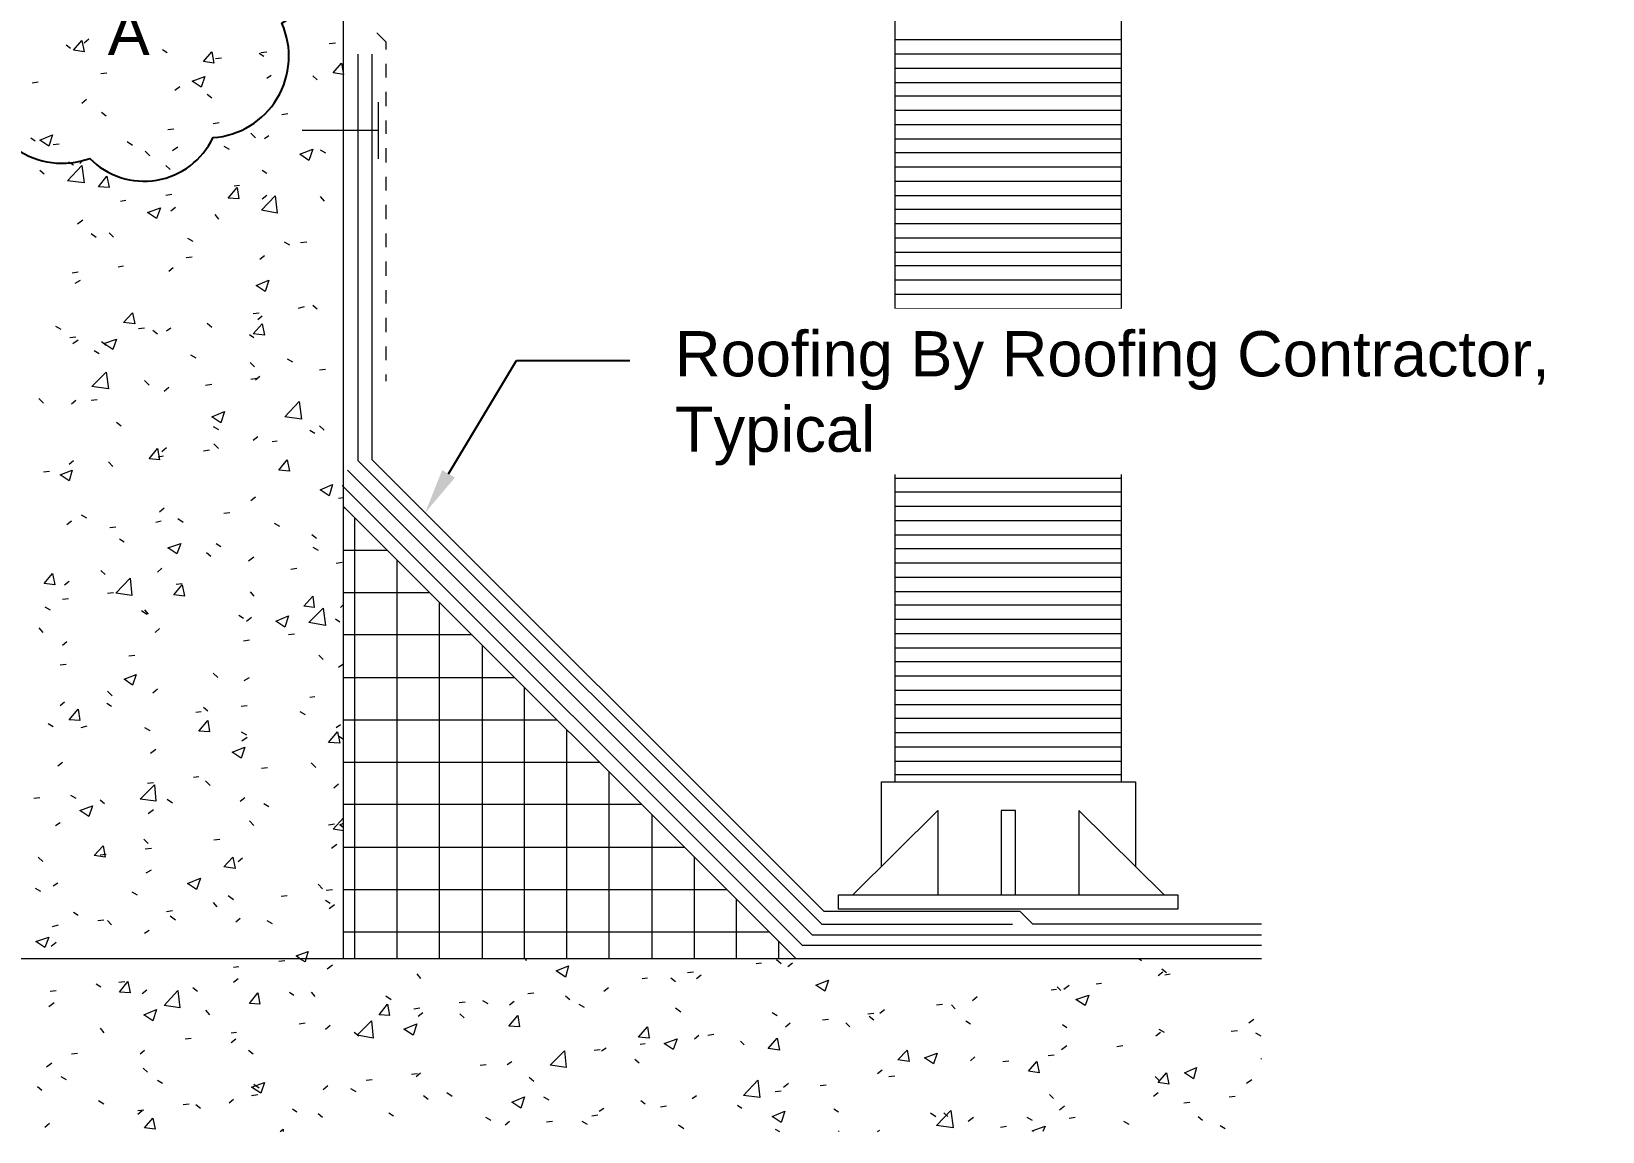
# Model space of a CAD drawing. Header units: inches. Extents: x -257 to 21868, y -296 to 108.
# Drawn here: x 13.31 to 27.2, y 9.88 to 19.6 of the extents above; entities that cross this region are included whole.
import ezdxf
from ezdxf import colors
from ezdxf.entities.mleader import LeaderData, LeaderLine
from ezdxf.enums import TextEntityAlignment as Align
from ezdxf.math import Vec2, Vec3

# ---------------------------------------------------------------- set-up
doc = ezdxf.new("R2010")
doc.units = ezdxf.units.IN
doc.header["$MEASUREMENT"] = 0
doc.layers.add('NSE-By_Others', color=8, linetype='Continuous', lineweight=0)
doc.layers.add('NSE-Call-Outs', color=171, linetype='Continuous', lineweight=13)
doc.styles.add('004 - NSSM - Standard', font='arial.ttf', dxfattribs={"height": 0.4})

# ---------------------------------------------------------------- blocks, each defined once
blk = doc.blocks.new('Section')
for p, q in [((0, 1.358), (0, -1.358)), ((1, 1.358), (0, 1.358)), ((1, -1.358), (0, -1.358))]:
    blk.add_line(p, q)
for points in [[(1, 1.358), (0.75, 1.441), (0.75, 1.274)], [(1, -1.358), (0.75, -1.441), (0.75, -1.274)]]:
    blk.add_solid(points)
at = {"style": '004 - NSSM - Standard'}
for p in [(0.5, 1.858), (0.5, -1.858)]:
    blk.add_text('A', height=0.4, dxfattribs=at).set_placement(p, align=Align.MIDDLE_CENTER)

msp = doc.modelspace()

# ---------------------------------------------------------------- linework, layer by layer
msp.add_lwpolyline([(12.87222, 19.14556, 0.52056705), (13.8277, 18.4798, 0.52056705), (13.8277, 18.4798, 0.52056705), (14.91833, 18.66312, 0.52056705), (14.91833, 18.66312, 0.52056705), (15.52635, 19.67626, 0.52056705), (15.52635, 19.67626, 0.52056705), (15.63252, 20.87272, 0.52056705), (15.63252, 20.87272, 0.52056705), (15.57463, 21.9727, 0.52056705), (15.57463, 21.9727, 0.52056705), (15.41054, 23.10162, 0.52056705), (15.41054, 23.10162, 0.52056705), (14.72528, 23.98933, 0.52056705), (14.72528, 23.98933, 0.52056705), (13.61537, 23.89283, 0.52056705), (13.61537, 23.89283, 0.52056705), (12.37037, 23.56477, 0.52056705)], format="xyb")
at = {"layer": 'NSE-By_Others'}
for points in [[(16.0728, 11.40246), (16.0728, 20.77579), (7.0728, 20.77579), (7.0728, 24.27579)], [(20.94613, 22.14912), (20.94613, 12.96912)], [(22.94613, 22.14912), (22.94613, 12.96912)], [(16.36613, 19.58912), (16.44613, 19.50912), (16.44613, 19.44246)], [(13.61947, 19.48246), (13.65947, 19.45579)], [(13.77947, 19.50246), (13.81947, 19.53579)], [(15.94613, 19.49579), (15.99947, 19.50246)], [(22.94613, 19.52912), (20.94613, 19.52912)], [(14.4728, 19.44246), (14.5128, 19.41579)], [(14.93947, 19.36246), (14.9928, 19.36912)], [(15.32613, 19.40912), (15.36613, 19.38246)], [(15.33947, 19.41579), (15.3928, 19.42246)], [(16.19947, 19.40246), (16.19947, 15.80912), (20.29947, 11.70912), (21.98613, 11.70912)], [(24.18613, 11.70912), (22.16613, 11.70912), (22.0528, 11.82246), (20.31947, 11.82246), (16.32613, 15.81579), (16.32613, 19.40246)], [(16.44613, 19.31579), (16.44613, 19.19579)], [(22.94613, 19.40246), (20.94613, 19.40246)], [(13.92613, 19.22912), (13.97947, 19.23579)], [(15.3928, 19.18912), (15.4328, 19.21579)], [(15.79947, 19.20912), (15.83947, 19.17579)], [(22.94613, 19.27579), (20.94613, 19.27579)], [(13.31947, 19.14912), (13.3728, 19.15579)], [(14.57947, 19.08246), (14.62613, 19.11579)], [(14.86613, 19.04912), (14.90613, 19.01579)], [(16.44613, 19.06912), (16.44613, 18.94246)], [(22.94613, 19.14912), (20.94613, 19.14912)], [(22.94613, 19.02912), (20.94613, 19.02912)], [(13.75947, 18.96912), (13.79947, 19.00246)], [(13.9328, 18.88912), (13.9728, 18.85579)], [(16.37947, 18.47579), (16.37947, 18.97579)], [(22.94613, 18.90246), (20.94613, 18.90246)], [(14.91947, 18.78912), (14.9728, 18.79579)], [(15.52613, 18.86912), (15.57947, 18.87579)], [(16.44613, 18.81579), (16.44613, 18.69579)], [(22.94613, 18.77579), (20.94613, 18.77579)], [(13.30613, 18.66246), (13.34613, 18.63579)], [(14.15947, 18.62912), (14.20613, 18.59579)], [(14.51947, 18.73579), (14.5728, 18.74246)], [(15.2528, 18.70246), (15.2928, 18.66246)], [(15.3728, 18.65579), (15.4128, 18.68246)], [(15.70613, 18.72912), (16.37947, 18.72912)], [(22.94613, 18.64912), (20.94613, 18.64912)], [(13.50613, 18.60246), (13.55947, 18.60912)], [(14.31947, 18.54246), (14.35947, 18.50246)], [(14.55947, 18.54912), (14.60613, 18.58246)], [(15.0128, 18.58912), (15.05947, 18.56246)], [(15.86613, 18.55579), (15.9128, 18.52912)], [(16.44613, 18.56912), (16.44613, 18.44246)], [(22.94613, 18.52912), (20.94613, 18.52912)], [(13.38613, 18.37579), (13.42613, 18.34246)], [(13.63947, 18.44912), (13.68613, 18.42246)], [(13.73947, 18.43579), (13.77947, 18.46912)], [(14.49947, 18.41579), (14.53947, 18.38246)], [(15.3528, 18.37579), (15.3928, 18.34912)], [(22.94613, 18.40246), (20.94613, 18.40246)], [(15.10613, 18.23579), (15.1528, 18.24246)], [(16.44613, 18.31579), (16.44613, 18.19579)], [(22.94613, 18.27579), (20.94613, 18.27579)], [(14.09947, 18.10246), (14.14613, 18.10912)], [(14.49947, 18.15579), (14.5528, 18.16246)], [(15.3528, 18.12246), (15.3928, 18.15579)], [(15.86613, 18.14246), (15.89947, 18.10246)], [(16.44613, 18.06912), (16.44613, 17.94246)], [(22.94613, 18.14912), (20.94613, 18.14912)], [(13.71947, 17.90246), (13.76613, 17.93579)], [(14.54613, 18.01579), (14.58613, 18.04912)], [(14.9328, 17.98246), (14.96613, 17.94246)], [(22.94613, 18.02912), (20.94613, 18.02912)], [(13.83947, 17.81579), (13.88613, 17.78246)], [(13.99947, 17.82246), (14.03947, 17.78246)], [(16.44613, 17.81579), (16.44613, 17.69579)], [(22.94613, 17.90246), (20.94613, 17.90246)], [(14.6928, 17.77579), (14.73947, 17.74912)], [(15.54613, 17.74246), (15.5928, 17.71579)], [(15.6928, 17.73579), (15.74613, 17.74246)], [(22.94613, 17.77579), (20.94613, 17.77579)], [(22.94613, 17.64912), (20.94613, 17.64912)], [(14.07947, 17.52246), (14.12613, 17.52912)], [(14.52613, 17.48246), (14.56613, 17.51579)], [(14.67947, 17.60246), (14.7328, 17.60912)], [(15.3328, 17.58912), (15.3728, 17.62246)], [(16.44613, 17.56912), (16.44613, 17.44246)], [(22.94613, 17.52912), (20.94613, 17.52912)], [(13.6728, 17.46912), (13.72613, 17.47579)], [(13.69947, 17.37579), (13.74613, 17.40246)], [(22.94613, 17.40246), (20.94613, 17.40246)], [(16.44613, 17.31579), (16.44613, 17.19579)], [(22.94613, 17.27579), (20.94613, 17.27579)], [(15.2728, 17.10912), (15.32613, 17.11579)], [(15.3128, 17.05579), (15.3528, 17.08912)], [(15.6728, 17.15579), (15.72613, 17.16912)], [(15.79947, 17.18246), (15.83947, 17.14912)], [(22.94613, 17.14912), (20.94613, 17.14912)], [(13.52613, 16.99579), (13.5728, 16.96912)], [(14.25947, 16.97579), (14.3128, 16.98246)], [(14.38613, 16.96246), (14.42613, 16.92912)], [(14.50613, 16.95579), (14.54613, 16.98246)], [(14.86613, 17.02246), (14.90613, 16.98912)], [(16.44613, 17.06912), (16.44613, 16.94246)], [(22.94613, 17.02912), (20.94613, 17.02912)], [(13.6528, 16.89579), (13.70613, 16.90246)], [(13.67947, 16.84246), (13.72613, 16.87579)], [(13.9328, 16.86246), (13.9728, 16.82912)], [(15.23947, 16.92246), (15.27947, 16.89579)], [(16.44613, 16.81579), (16.44613, 16.69579)], [(22.94613, 16.90246), (20.94613, 16.90246)], [(13.86613, 16.78246), (13.9128, 16.75579)], [(14.71947, 16.74246), (14.76613, 16.71579)], [(15.24613, 16.67579), (15.28613, 16.63579)], [(15.5728, 16.70912), (15.61947, 16.68246)], [(22.94613, 16.77579), (20.94613, 16.77579)], [(15.2528, 16.52912), (15.30613, 16.53579)], [(15.2928, 16.52246), (15.3328, 16.55579)], [(15.85947, 16.60912), (15.9128, 16.61579)], [(16.44613, 16.56912), (16.44613, 16.50912)], [(22.94613, 16.64912), (20.94613, 16.64912)], [(22.94613, 16.52912), (20.94613, 16.52912)], [(14.3128, 16.51579), (14.3528, 16.47579)], [(14.48613, 16.42246), (14.52613, 16.45579)], [(14.8528, 16.47579), (14.90613, 16.48246)], [(22.94613, 16.40246), (20.94613, 16.40246)], [(13.37947, 16.35579), (13.41947, 16.31579)], [(13.66613, 16.30912), (13.70613, 16.34246)], [(13.83947, 16.34246), (13.8928, 16.34912)], [(22.94613, 16.27579), (20.94613, 16.27579)], [(14.06613, 16.14912), (14.10613, 16.11579)], [(15.85947, 16.11579), (15.89947, 16.07579)], [(22.94613, 16.14912), (20.94613, 16.14912)], [(14.91947, 16.10912), (14.96613, 16.08246)], [(15.2728, 15.98912), (15.3128, 16.02246)], [(15.43947, 15.97579), (15.48613, 15.98246)], [(15.7728, 16.07579), (15.81947, 16.04912)], [(22.94613, 16.02912), (20.94613, 16.02912)], [(14.4328, 15.84246), (14.47947, 15.84912)], [(14.46613, 15.88912), (14.50613, 15.92246)], [(14.8328, 15.89579), (14.88613, 15.90246)], [(14.92613, 15.95579), (14.96613, 15.91579)], [(22.94613, 15.90246), (20.94613, 15.90246)], [(13.41947, 15.70912), (13.4728, 15.71579)], [(13.64613, 15.77579), (13.68613, 15.80912)], [(13.9928, 15.79579), (14.0328, 15.75579)], [(16.10613, 15.72246), (20.2128, 11.61579), (24.18613, 11.61579)], [(22.94613, 15.77579), (20.94613, 15.77579)], [(16.05947, 15.58912), (20.12613, 11.52246), (24.18613, 11.52246)], [(22.94613, 15.64912), (20.94613, 15.64912)], [(15.2528, 15.45579), (15.2928, 15.48912)], [(16.02613, 15.47579), (16.0728, 15.48246)], [(22.94613, 15.52912), (20.94613, 15.52912)], [(13.7528, 15.32912), (13.79947, 15.30246)], [(14.44613, 15.35579), (14.48613, 15.38912)], [(14.60613, 15.29579), (14.6528, 15.26246)], [(15.0128, 15.34246), (15.06613, 15.34912)], [(16.0728, 15.40246), (20.0728, 11.40246)], [(16.0728, 15.38912), (16.08613, 15.38912)], [(16.1728, 11.40246), (16.1728, 15.30246)], [(22.94613, 15.40246), (20.94613, 15.40246)], [(13.62613, 15.24246), (13.66613, 15.27579)], [(14.00613, 15.21579), (14.05947, 15.22246)], [(14.4128, 15.26246), (14.45947, 15.27579)], [(15.45947, 15.25579), (15.50613, 15.22912)], [(15.7928, 15.15579), (15.8328, 15.12246)], [(22.94613, 15.27579), (20.94613, 15.27579)], [(22.94613, 15.14912), (20.94613, 15.14912)], [(14.0928, 15.11579), (14.1328, 15.08912)], [(14.94613, 15.07579), (14.98613, 15.04912)], [(15.79947, 15.04246), (15.84613, 15.01579)], [(16.06613, 15.04246), (16.0728, 15.04912)], [(16.0728, 15.01579), (16.45947, 15.01579)], [(22.94613, 15.02912), (20.94613, 15.02912)], [(14.85947, 14.99579), (14.89947, 14.96246)], [(15.2328, 14.92246), (15.27947, 14.95579)], [(16.00613, 14.90246), (16.05947, 14.90912)], [(16.54613, 11.40246), (16.54613, 14.92912)], [(22.94613, 14.90246), (20.94613, 14.90246)], [(13.60613, 14.70912), (13.64613, 14.74246)], [(13.92613, 14.83579), (13.96613, 14.80246)], [(14.42613, 14.82246), (14.46613, 14.85579)], [(14.5928, 14.71579), (14.64613, 14.72246)], [(15.60613, 14.84912), (15.65947, 14.85579)], [(22.94613, 14.77579), (20.94613, 14.77579)], [(13.58613, 14.58246), (13.63947, 14.58912)], [(13.98613, 14.63579), (14.03947, 14.64246)], [(15.24613, 14.64912), (15.27947, 14.60912)], [(16.0728, 14.64246), (16.8328, 14.64246)], [(22.94613, 14.64912), (20.94613, 14.64912)], [(13.4328, 14.51579), (13.47947, 14.48912)], [(14.28613, 14.48246), (14.3328, 14.44912)], [(14.3128, 14.48912), (14.34613, 14.44912)], [(16.04613, 14.50912), (16.0728, 14.53579)], [(16.91947, 11.40246), (16.91947, 14.55579)], [(22.94613, 14.52912), (20.94613, 14.52912)], [(13.37947, 14.32912), (13.4128, 14.28912)], [(14.40613, 14.28912), (14.44613, 14.32246)], [(15.14613, 14.44246), (15.18613, 14.41579)], [(15.2128, 14.38912), (15.25947, 14.42246)], [(15.99947, 14.40912), (16.03947, 14.38246)], [(22.94613, 14.40246), (20.94613, 14.40246)], [(13.58613, 14.17579), (13.62613, 14.20912)], [(15.18613, 14.21579), (15.23947, 14.22246)], [(15.58613, 14.26912), (15.63947, 14.27579)], [(16.0728, 14.26912), (17.20613, 14.26912)], [(17.29947, 11.40246), (17.29947, 14.17579)], [(22.94613, 14.27579), (20.94613, 14.27579)], [(14.1728, 14.08246), (14.22613, 14.08912)], [(15.8528, 14.08912), (15.8928, 14.04912)], [(22.94613, 14.14912), (20.94613, 14.14912)], [(22.94613, 14.02912), (20.94613, 14.02912)], [(13.56613, 14.00246), (13.61947, 14.00912)], [(14.91947, 13.92912), (14.95947, 13.88912)], [(15.1928, 13.86246), (15.23947, 13.88912)], [(16.02613, 13.98246), (16.06613, 14.00912)], [(16.0728, 13.88912), (17.58613, 13.88912)], [(22.94613, 13.90246), (20.94613, 13.90246)], [(13.98613, 13.76912), (14.02613, 13.72912)], [(14.38613, 13.75579), (14.42613, 13.78912)], [(17.6728, 11.40246), (17.6728, 13.80246)], [(22.94613, 13.77579), (20.94613, 13.77579)], [(13.56613, 13.64246), (13.60613, 13.67579)], [(13.97947, 13.66246), (14.01947, 13.63579)], [(14.8328, 13.62912), (14.8728, 13.59579)], [(15.16613, 13.63579), (15.21947, 13.64246)], [(15.7728, 13.71579), (15.81947, 13.72246)], [(22.94613, 13.64912), (20.94613, 13.64912)], [(13.45947, 13.48246), (13.50613, 13.45579)], [(14.76613, 13.58246), (14.8128, 13.58912)], [(15.68613, 13.58912), (15.7328, 13.56246)], [(16.00613, 13.44912), (16.04613, 13.47579)], [(16.0728, 13.51579), (17.95947, 13.51579)], [(22.94613, 13.52912), (20.94613, 13.52912)], [(13.7528, 13.44912), (13.80613, 13.46246)], [(14.3128, 13.44912), (14.35947, 13.42246)], [(15.16613, 13.40912), (15.2128, 13.38246)], [(15.1728, 13.32912), (15.21947, 13.36246)], [(16.02613, 13.37579), (16.06613, 13.34912)], [(18.04613, 11.40246), (18.04613, 13.42912)], [(22.94613, 13.40246), (20.94613, 13.40246)], [(14.36613, 13.22246), (14.4128, 13.25579)], [(22.94613, 13.27579), (20.94613, 13.27579)], [(13.54613, 13.10912), (13.58613, 13.14246)], [(15.34613, 13.08912), (15.39947, 13.09579)], [(15.78613, 13.13579), (15.82613, 13.09579)], [(16.0728, 13.14246), (18.3328, 13.14246)], [(18.41947, 11.40246), (18.41947, 13.05579)], [(22.94613, 13.14912), (20.94613, 13.14912)], [(14.33947, 12.95579), (14.3928, 12.96246)], [(14.74613, 13.00912), (14.7928, 13.01579)], [(14.8528, 12.97579), (14.8928, 12.93579)], [(15.98613, 12.91579), (16.02613, 12.94912)], [(20.82613, 12.21579), (20.82613, 12.96912), (23.0728, 12.96912), (23.0728, 12.21579)], [(22.94613, 13.02912), (20.94613, 13.02912)], [(13.3328, 12.82246), (13.38613, 12.82912)], [(13.65947, 12.84912), (13.70613, 12.82246)], [(13.91947, 12.80912), (13.95947, 12.77579)], [(14.5128, 12.81579), (14.55947, 12.78246)], [(15.15947, 12.79579), (15.19947, 12.82912)], [(14.34613, 12.68912), (14.3928, 12.72246)], [(15.36613, 12.77579), (15.4128, 12.74912)], [(16.0728, 12.53579), (15.97947, 12.54912), (16.0728, 12.64912)], [(16.0728, 12.76912), (18.70613, 12.76912)], [(18.79947, 11.40246), (18.79947, 12.67579)], [(20.5728, 11.96912), (21.32613, 12.71579), (21.32613, 11.96912)], [(22.0128, 11.96912), (22.0128, 12.71579), (21.88613, 12.71579), (21.88613, 11.96912)], [(23.32613, 11.96912), (22.5728, 12.71579), (22.5728, 11.96912)], [(13.52613, 12.58246), (13.56613, 12.60912)], [(15.23947, 12.62246), (15.27947, 12.58246)], [(15.93947, 12.58912), (15.9928, 12.59579)], [(16.0728, 12.56246), (16.03947, 12.58912), (16.0728, 12.60246)], [(14.30613, 12.46246), (14.34613, 12.42246)], [(14.31947, 12.37579), (14.3728, 12.38246)], [(14.92613, 12.45579), (14.97947, 12.46246)], [(15.96613, 12.38246), (16.0128, 12.41579)], [(16.0728, 12.38912), (19.08613, 12.38912)], [(13.3728, 12.30246), (13.4128, 12.26246)], [(13.91947, 12.32246), (13.9728, 12.32912)], [(15.13947, 12.26246), (15.17947, 12.29579)], [(19.1728, 11.40246), (19.1728, 12.30246)], [(14.32613, 12.16246), (14.3728, 12.18912)], [(13.34613, 12.02912), (13.3928, 12.00246)], [(13.50613, 12.04912), (13.54613, 12.07579)], [(14.19947, 11.99579), (14.24613, 11.96912)], [(15.0528, 11.96246), (15.09947, 11.92912)], [(15.51947, 11.95579), (15.5728, 11.96246)], [(15.84613, 12.06246), (15.88613, 12.02246)], [(15.91947, 12.00912), (15.9728, 12.01579)], [(16.0728, 12.01579), (19.45947, 12.01579)], [(13.68613, 11.81579), (13.72613, 11.78912)], [(14.50613, 11.82246), (14.55947, 11.82912)], [(14.91947, 11.90246), (14.9528, 11.86246)], [(15.9128, 11.92246), (15.9528, 11.89579)], [(15.94613, 11.84912), (15.9928, 11.88246)], [(19.54613, 11.40246), (19.54613, 11.92912)], [(13.49947, 11.68912), (13.5528, 11.70246)], [(13.89947, 11.74246), (13.9528, 11.74912)], [(13.98613, 11.74246), (14.01947, 11.70246)], [(14.53947, 11.78246), (14.58613, 11.74912)], [(15.11947, 11.72912), (15.15947, 11.76246)], [(15.3928, 11.74246), (15.43947, 11.71579)], [(13.48613, 11.51579), (13.5328, 11.54912)], [(14.3128, 11.62912), (14.3528, 11.65579)], [(16.0728, 11.64246), (19.8328, 11.64246)], [(19.91947, 11.40246), (19.91947, 11.55579)], [(24.18613, 11.40246), (-2.47387, 11.40246)], [(15.49947, 11.38246), (15.5528, 11.38912)], [(17.67947, 11.40246), (17.68613, 11.38912)], [(19.89947, 11.39579), (19.93947, 11.36246)], [(23.10613, 11.40246), (23.12613, 11.38912)], [(15.09947, 11.32912), (15.14613, 11.33579)], [(15.92613, 11.31579), (15.9728, 11.34912)], [(16.71947, 11.26912), (16.7528, 11.22912)], [(19.1128, 11.28246), (19.16613, 11.28912)], [(19.1928, 11.22912), (19.2328, 11.26246)], [(19.71947, 11.36246), (19.76613, 11.36912)], [(19.99947, 11.33579), (20.03947, 11.36912)], [(23.2728, 11.25579), (23.3128, 11.28912)], [(23.30613, 11.31579), (23.34613, 11.28246)], [(23.3328, 11.26246), (23.37947, 11.26912)], [(13.47947, 11.11579), (13.5328, 11.12246)], [(13.88613, 11.18246), (13.92613, 11.15579)], [(14.08613, 11.19579), (14.13947, 11.20246)], [(14.2928, 11.09579), (14.3328, 11.12912)], [(14.73947, 11.14912), (14.77947, 11.11579)], [(15.09947, 11.19579), (15.13947, 11.22912)], [(18.3728, 11.11579), (18.4128, 11.14912)], [(18.7128, 11.22912), (18.75947, 11.23579)], [(18.96613, 11.23579), (19.00613, 11.20246)], [(22.32613, 11.12912), (22.3728, 11.13579)], [(22.37947, 11.15579), (22.4128, 11.12246)], [(22.43947, 11.13579), (22.48613, 11.16912)], [(22.72613, 11.18246), (22.7728, 11.18912)], [(13.46613, 10.98246), (13.5128, 11.01579)], [(15.5928, 11.10912), (15.6328, 11.08246)], [(15.78613, 11.10912), (15.81947, 11.06912)], [(16.44613, 11.07579), (16.4928, 11.04246)], [(17.0928, 11.01579), (17.14613, 11.02246)], [(17.29947, 11.03579), (17.34613, 11.00912)], [(17.53947, 10.99579), (17.57947, 11.02912)], [(17.69947, 11.09579), (17.7528, 11.10246)], [(18.0328, 11.07579), (18.0728, 11.04246)], [(18.1528, 11.00246), (18.19947, 10.97579)], [(21.3128, 10.99579), (21.36613, 11.00246)], [(21.44613, 10.99579), (21.47947, 10.96246)], [(21.6328, 11.03579), (21.6728, 11.06912)], [(14.8528, 10.94912), (14.88613, 10.90912)], [(15.67947, 10.82912), (15.7328, 10.83579)], [(16.6928, 10.96246), (16.74613, 10.96912)], [(16.7328, 10.89579), (16.7728, 10.92912)], [(17.09947, 10.91579), (17.13947, 10.88246)], [(19.00613, 10.96912), (19.0528, 10.93579)], [(19.85947, 10.92912), (19.90613, 10.90246)], [(19.97947, 10.80246), (20.01947, 10.83579)], [(20.30613, 10.86246), (20.35947, 10.86912)], [(20.5128, 10.83579), (20.54613, 10.80246)], [(20.70613, 10.91579), (20.75947, 10.92246)], [(20.71947, 10.89579), (20.75947, 10.86246)], [(20.8128, 10.92246), (20.8528, 10.95579)], [(21.5728, 10.85579), (21.6128, 10.82912)], [(24.0728, 10.83579), (24.11947, 10.86912)], [(13.91947, 10.78912), (13.9528, 10.74912)], [(14.6728, 10.69579), (14.72613, 10.70246)], [(15.07947, 10.74912), (15.12613, 10.75579)], [(15.07947, 10.66246), (15.11947, 10.69579)], [(15.9128, 10.78246), (15.9528, 10.81579)], [(16.16613, 10.75579), (16.20613, 10.72246)], [(19.1728, 10.69579), (19.2128, 10.72912)], [(19.2928, 10.72912), (19.34613, 10.73579)], [(22.42613, 10.82246), (22.46613, 10.79579)], [(23.2528, 10.72246), (23.2928, 10.75579)], [(23.27947, 10.78246), (23.32613, 10.75579)], [(23.91947, 10.76246), (23.9728, 10.76912)], [(24.1328, 10.74912), (24.17947, 10.72246)], [(13.66613, 10.56246), (13.71947, 10.56912)], [(14.2728, 10.56246), (14.3128, 10.59579)], [(15.2328, 10.59579), (15.2728, 10.56246)], [(18.28613, 10.59579), (18.33947, 10.60246)], [(18.3528, 10.58912), (18.3928, 10.61579)], [(18.6928, 10.64912), (18.73947, 10.65579)], [(19.57947, 10.67579), (19.6128, 10.64246)], [(22.29947, 10.54912), (22.3528, 10.55579)], [(22.41947, 10.60246), (22.46613, 10.63579)], [(22.90613, 10.62912), (22.95947, 10.63579)], [(13.44613, 10.44912), (13.4928, 10.48246)], [(14.29947, 10.43579), (14.33947, 10.40246)], [(17.27947, 10.46246), (17.3328, 10.46912)], [(17.51947, 10.46912), (17.55947, 10.49579)], [(18.64613, 10.51579), (18.68613, 10.48246)], [(20.7928, 10.38912), (20.8328, 10.42246)], [(21.6128, 10.50246), (21.6528, 10.53579)], [(21.89947, 10.49579), (21.9528, 10.50246)], [(24.17947, 10.52246), (24.18613, 10.51579)], [(13.5728, 10.36246), (13.61947, 10.33579)], [(14.42613, 10.32912), (14.4728, 10.30246)], [(15.27947, 10.29579), (15.32613, 10.26246)], [(15.8928, 10.24912), (15.9328, 10.28246)], [(16.2728, 10.32912), (16.32613, 10.33579)], [(16.6728, 10.38246), (16.72613, 10.38912)], [(16.7128, 10.36246), (16.7528, 10.39579)], [(17.7128, 10.35579), (17.7528, 10.32246)], [(19.95947, 10.26912), (20.00613, 10.30246)], [(20.28613, 10.28246), (20.33947, 10.28912)], [(20.8928, 10.36246), (20.94613, 10.36912)], [(23.24613, 10.36246), (23.27947, 10.32912)], [(24.0528, 10.30246), (24.09947, 10.33579)], [(13.36613, 10.27579), (13.40613, 10.24246)], [(13.90613, 10.14912), (13.9528, 10.12246)], [(15.05947, 10.12912), (15.09947, 10.16246)], [(15.25947, 10.19579), (15.3128, 10.20246)], [(16.1328, 10.25579), (16.17947, 10.22912)], [(16.77947, 10.19579), (16.81947, 10.16246)], [(16.98613, 10.22246), (17.0328, 10.18912)], [(17.83947, 10.18246), (17.88613, 10.15579)], [(18.69947, 10.14912), (18.73947, 10.12246)], [(19.1528, 10.16912), (19.1928, 10.19579)], [(19.88613, 10.22912), (19.93947, 10.23579)], [(22.3128, 10.20246), (22.34613, 10.16912)], [(23.2328, 10.18912), (23.2728, 10.22246)], [(23.89947, 10.18246), (23.9528, 10.18912)], [(14.2528, 10.06246), (14.30613, 10.06912)], [(14.2528, 10.02912), (14.2928, 10.06246)], [(14.6528, 10.11579), (14.70613, 10.12246)], [(14.76613, 10.11579), (14.80613, 10.08246)], [(15.61947, 10.07579), (15.65947, 10.04912)], [(15.84613, 10.03579), (15.88613, 10.00246)], [(16.4728, 10.04246), (16.5128, 10.01579)], [(17.32613, 10.00246), (17.3728, 9.97579)], [(18.26613, 10.01579), (18.31947, 10.02246)], [(18.3328, 10.05579), (18.3728, 10.08246)], [(18.8728, 10.09579), (18.92613, 10.10246)], [(19.5528, 10.10912), (19.5928, 10.08246)], [(20.40613, 10.07579), (20.44613, 10.04912)], [(21.25947, 10.04246), (21.30613, 10.00912)], [(21.37947, 10.04246), (21.4128, 10.00912)], [(21.5928, 9.96912), (21.63947, 10.00246)], [(22.1128, 10.00246), (22.15947, 9.97579)], [(22.39947, 10.06912), (22.44613, 10.10246)], [(22.48613, 9.99579), (22.53947, 10.00246)], [(23.49947, 10.12912), (23.5528, 10.13579)], [(23.62613, 10.00912), (23.66613, 9.97579)], [(13.4328, 9.91579), (13.4728, 9.94912)], [(15.5128, 9.87579), (15.53947, 9.89579), (15.53947, 9.87579)], [(17.49947, 9.93579), (17.53947, 9.96912)], [(17.86613, 9.96246), (17.91947, 9.96912)], [(18.17947, 9.96912), (18.22613, 9.94246)], [(19.0328, 9.93579), (19.07947, 9.90246)], [(19.88613, 9.89579), (19.92613, 9.87579)], [(20.44613, 9.88246), (20.4528, 9.87579)], [(20.7928, 9.87579), (20.8128, 9.88912)], [(21.87947, 9.91579), (21.9328, 9.92246)], [(22.1728, 9.87579), (22.15947, 9.88246), (22.2728, 9.92246), (22.2528, 9.87579)], [(22.96613, 9.96912), (23.0128, 9.94246)], [(23.81947, 9.92912), (23.86613, 9.90246)]]:
    msp.add_lwpolyline(points, dxfattribs=at)
for points in [[(13.75947, 19.52246), (13.77947, 19.42246), (13.68613, 19.43579)], [(14.90613, 19.42246), (14.92613, 19.32246), (14.8328, 19.33579)], [(16.0528, 19.32246), (16.0728, 19.22246), (15.97947, 19.23579)], [(14.84613, 19.20246), (14.8128, 19.10912), (14.7328, 19.16246)], [(13.49947, 18.68912), (13.46613, 18.58912), (13.38613, 18.64246)], [(15.79947, 18.56246), (15.76613, 18.46246), (15.68613, 18.51579)], [(13.77947, 18.26246), (13.6328, 18.28246), (13.75947, 18.41579)], [(13.97947, 18.32246), (13.99947, 18.22246), (13.90613, 18.22912)], [(15.1328, 18.22246), (15.14613, 18.12246), (15.0528, 18.12912)], [(15.48613, 17.99579), (15.34613, 18.02246), (15.46613, 18.14912)], [(14.4528, 18.04246), (14.41947, 17.94912), (14.33947, 18.00246)], [(15.4128, 17.40246), (15.37947, 17.30246), (15.29947, 17.35579)], [(14.20613, 17.11579), (14.22613, 17.01579), (14.12613, 17.02912)], [(15.3528, 17.01579), (15.3728, 16.91579), (15.2728, 16.92912)], [(14.06613, 16.88246), (14.0328, 16.78912), (13.9528, 16.84246)], [(13.9928, 16.44246), (13.84613, 16.46246), (13.9728, 16.58912)], [(15.69947, 16.17579), (15.5528, 16.19579), (15.67947, 16.32912)], [(15.01947, 16.24246), (14.98613, 16.14246), (14.90613, 16.19579)], [(14.42613, 15.91579), (14.44613, 15.81579), (14.3528, 15.82246)], [(13.6728, 15.72246), (13.64613, 15.62912), (13.56613, 15.68246)], [(15.5728, 15.81579), (15.5928, 15.71579), (15.49947, 15.72246)], [(15.9728, 15.59579), (15.94613, 15.49579), (15.86613, 15.54912)], [(14.6328, 15.07579), (14.59947, 14.98246), (14.51947, 15.03579)], [(13.49947, 14.80912), (13.51947, 14.70912), (13.42613, 14.72246)], [(14.19947, 14.61579), (14.05947, 14.63579), (14.18613, 14.76912)], [(14.64613, 14.70912), (14.66613, 14.60912), (14.5728, 14.62246)], [(15.79947, 14.60912), (15.8128, 14.50912), (15.71947, 14.52246)], [(15.9128, 14.34912), (15.76613, 14.37579), (15.8928, 14.50246)], [(15.58613, 14.43579), (15.5528, 14.33579), (15.4728, 14.38912)], [(14.23947, 13.91579), (14.20613, 13.82246), (14.1328, 13.87579)], [(13.72613, 13.60912), (13.73947, 13.50912), (13.64613, 13.51579)], [(14.8728, 13.50912), (14.88613, 13.40912), (14.7928, 13.41579)], [(16.01947, 13.40912), (16.03947, 13.30912), (15.93947, 13.31579)], [(15.19947, 13.27579), (15.16613, 13.17579), (15.08613, 13.22912)], [(14.4128, 12.79579), (14.2728, 12.81579), (14.39947, 12.94246)], [(13.8528, 12.75579), (13.81947, 12.66246), (13.73947, 12.71579)], [(13.94613, 12.40246), (13.96613, 12.30246), (13.86613, 12.31579)], [(15.0928, 12.30246), (15.1128, 12.20246), (15.0128, 12.21579)], [(14.80613, 12.11579), (14.7728, 12.01579), (14.6928, 12.06912)], [(20.44613, 11.84246), (20.44613, 11.96912), (23.44613, 11.96912), (23.44613, 11.84246)], [(13.46613, 11.59579), (13.4328, 11.50246), (13.3528, 11.55579)], [(15.73947, 11.40246), (15.7328, 11.37579), (15.68613, 11.40246), (15.6528, 11.42912), (15.75947, 11.46912)], [(18.05947, 11.34246), (18.0328, 11.24246), (17.9528, 11.29579)], [(14.16613, 11.20246), (14.18613, 11.10246), (14.0928, 11.10912)], [(14.62613, 10.96912), (14.48613, 10.98912), (14.60613, 11.12246)], [(20.35947, 11.21579), (20.32613, 11.11579), (20.24613, 11.16912)], [(15.3128, 11.10246), (15.3328, 11.00246), (15.23947, 11.00912)], [(16.45947, 11.00246), (16.47947, 10.90246), (16.38613, 10.90912)], [(22.65947, 11.08246), (22.62613, 10.98912), (22.54613, 11.04246)], [(14.41947, 10.95579), (14.38613, 10.85579), (14.30613, 10.90912)], [(16.3328, 10.70246), (16.1928, 10.72912), (16.31947, 10.85579)], [(17.6128, 10.90246), (17.62613, 10.80246), (17.5328, 10.80912)], [(16.71947, 10.82912), (16.68613, 10.72912), (16.60613, 10.78246)], [(18.75947, 10.80246), (18.7728, 10.70246), (18.67947, 10.70912)], [(19.01947, 10.69579), (18.98613, 10.60246), (18.90613, 10.65579)], [(19.90613, 10.70246), (19.92613, 10.59579), (19.82613, 10.60912)], [(18.03947, 10.44246), (17.89947, 10.46246), (18.02613, 10.58912)], [(21.0528, 10.59579), (21.0728, 10.49579), (20.9728, 10.50912)], [(21.31947, 10.56912), (21.28613, 10.47579), (21.20613, 10.52912)], [(22.19947, 10.49579), (22.21947, 10.39579), (22.12613, 10.40912)], [(23.6128, 10.44246), (23.58613, 10.34246), (23.50613, 10.39579)], [(15.3728, 10.30912), (15.33947, 10.21579), (15.25947, 10.26912)], [(19.7528, 10.17579), (19.60613, 10.19579), (19.7328, 10.32912)], [(23.34613, 10.39579), (23.36613, 10.29579), (23.2728, 10.30912)], [(17.6728, 10.18246), (17.63947, 10.08246), (17.55947, 10.13579)], [(19.9728, 10.05579), (19.93947, 9.95579), (19.85947, 10.00912)], [(21.45947, 9.90912), (21.3128, 9.92912), (21.43947, 10.06246)], [(14.38613, 9.99579), (14.40613, 9.89579), (14.3128, 9.90912)]]:
    msp.add_lwpolyline(points, close=True, dxfattribs=at)

# ---------------------------------------------------------------- block references
msp.add_blockref('Section', (13.67282, 21.45054))

# ---------------------------------------------------------------- next in the draw order: leaders
at = {"layer": 'NSE-Call-Outs'}
ml = msp.add_multileader_mtext('Standard', dxfattribs=at)
ml.set_content('Roofing By Roofing Contractor, Typical', color=256, style='004 - NSSM - Standard')
ml.set_leader_properties(color=256)
ml.build(insert=Vec2(0, 0))
ml.multileader.update_dxf_attribs({"dogleg_length": 1, "arrow_head_size": 0.4})
ctx = ml.context
ctx.base_point, ctx.char_height, ctx.arrow_head_size, ctx.landing_gap_size, ctx.plane_origin = Vec3(18.60119, 16.69369), 0.4, 0.4, 0.4, Vec3(16.79417, 15.34775)
notes = []
notes.append((ctx, [(0, (1, 1, 0), (17.60119, 16.69369), (1, 0), 1, [(0, [(16.79417, 15.34775)], 0, [])])]))
ctx.mtext.insert, ctx.mtext.width, ctx.mtext.flow_direction = Vec3(19.00119, 16.95249), 8, 5
ctx.mtext.has_bg_fill, ctx.mtext.bg_color, ctx.mtext.bg_scale_factor, ctx.mtext.bg_transparency, ctx.mtext.use_window_bg_color = 1, -1027028792, 1.5, 0, 1
for ctx, leaders in notes:
    for number, flags, end, landing, length, lines in leaders:
        leader = LeaderData()
        leader.index, (leader.has_last_leader_line, leader.has_dogleg_vector, leader.attachment_direction) = number, flags
        leader.last_leader_point, leader.dogleg_vector, leader.dogleg_length = Vec3(end), Vec3(landing), length
        for number, points, colour, breaks in lines:
            line = LeaderLine()
            line.index, line.vertices, line.color, line.breaks = number, Vec3.list(points), colors.encode_raw_color(colour), breaks
            leader.lines.append(line)
        ctx.leaders.append(leader)

doc.saveas('drawing.dxf')
